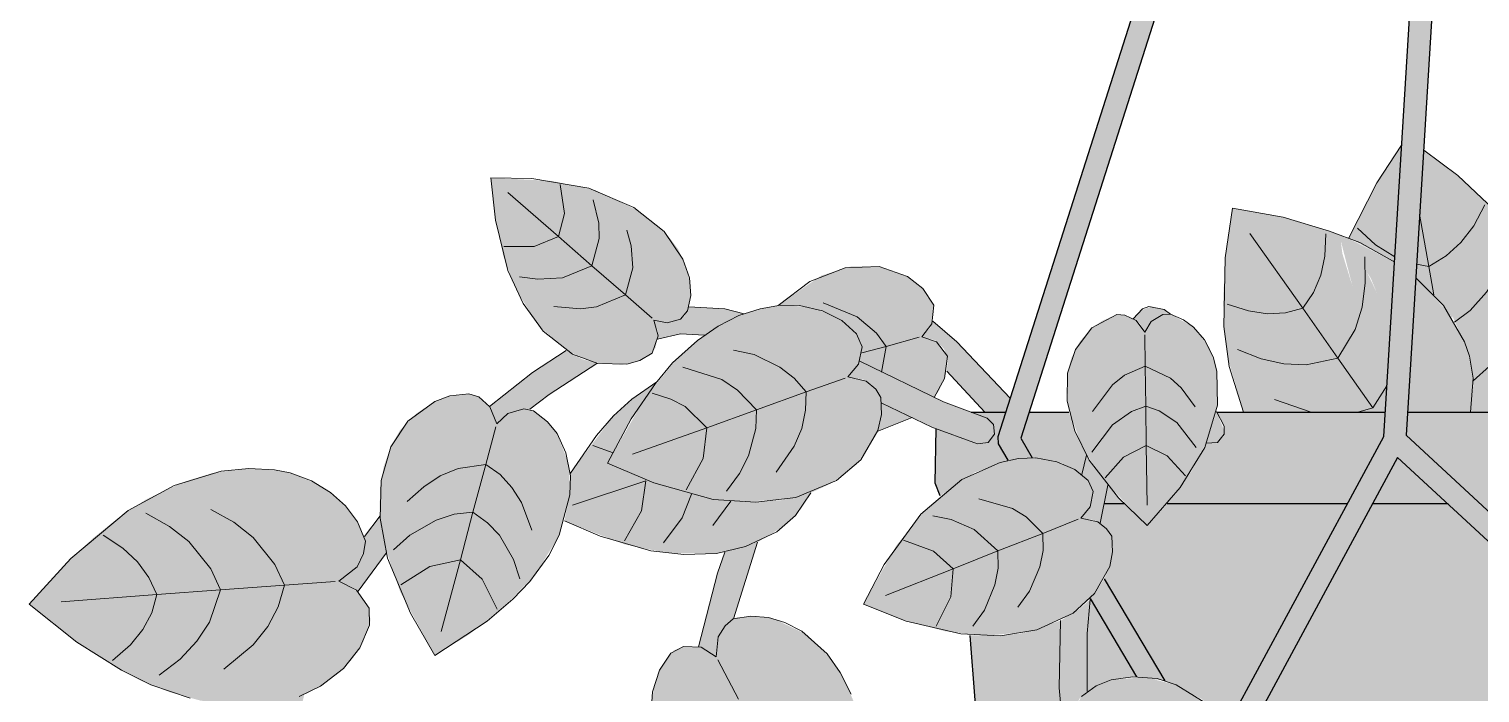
# Model space of a CAD drawing. Header units: millimetres. Extents: x -4 to 8794, y -6642 to 2653.
# Drawn here: x 2882.8 to 3198.6, y -4162.3 to -4017.7 of the extents above; entities that cross this region are included whole.
import ezdxf

# ---------------------------------------------------------------- set-up
doc = ezdxf.new("R2010")
doc.units = ezdxf.units.MM
for name, color, linetype, lineweight, true_color in [('VEG-HOJAS', 117, 'Continuous', 18, 0x2e5e38), ('VEG-MACETA', 25, 'Continuous', 25, 0x745440), ('VEG-NERVIOS', 115, 'Continuous', 9, 0x528c5c)]:
    doc.layers.add(name, color=color, linetype=linetype, lineweight=lineweight, true_color=true_color)
doc.layers.add('VEG-RELLENO', color=253, linetype='Continuous', true_color=0x96c896)

# ---------------------------------------------------------------- blocks, each defined once
blk = doc.blocks.new('VEG_Pothos_colgante_ALZADO')
at = {"layer": 'VEG-RELLENO', "true_color": 0xeadcc2}
h = blk.add_hatch(color=254, dxfattribs=at)
h.dxf.hatch_style = 1
h.paths.add_polyline_path([(-2.4, -761), (-43.8, -719.5), (-41.4, -718.9), (-42.7, -713.9), (0, -756.6), (5.8, -750.8), (3.2, -760.2), (2.4, -761), (2.4, -790), (-2.4, -790)])
h.paths.add_polyline_path([(-28.3, -787.4), (-31.6, -783.4), (-36.1, -779.4), (-55.2, -721.9), (-50.4, -721.2)])
h.paths.add_polyline_path([(-86.2, -660.6), (-83.2, -656.3), (-70, -678.5), (-76.1, -677.6)])
h.paths.add_polyline_path([(-106.1, -627.2), (-106.3, -625.3), (-5.5, -309.3), (-3.4, -311.1), (0, -312), (3.4, -311.1), (5.5, -309.3), (104.9, -620.9), (102.4, -622.5), (102.2, -625), (103.7, -626.7), (106.3, -626.8), (74.1, -681), (72.8, -681.9), (72.8, -673.7), (101.4, -625.7), (1.6, -312.9), (-17.5, -625), (45, -682.9), (46.2, -685.8), (47.5, -685.2), (55.9, -693), (53.7, -697.4), (-19.4, -629.9), (-52.8, -691.7), (-56.1, -687.7), (-22.4, -625.3), (-3.6, -319.1), (-101.4, -625.7), (-98.9, -630), (-104.1, -630.5)])
h.paths.add_polyline_path([(-2.4, -31.7), (2.4, -31.7), (2.4, -288.6), (0, -288), (-2.4, -288.6)])
h.paths.add_polyline_path([(56, -719.5), (51.9, -716.8), (53.3, -712.6), (54.5, -716)])
h.paths.add_polyline_path([(33.5, -787.1), (30.7, -792.3), (29.2, -792.3), (28.1, -791.5), (27.7, -789.2), (35.1, -767.3), (40.5, -766.2)])
h.paths.add_polyline_path([(48, -715.4), (41.9, -714.7), (52.4, -704.2), (52.8, -710.6)])
h.paths.add_polyline_path([(66.5, -684.4), (66.1, -688.1), (64.4, -687.9)])
at = {"layer": 'VEG-RELLENO', "true_color": 0x6ca364}
h = blk.add_hatch(color=83, dxfattribs=at)
h.dxf.hatch_style = 1
h.paths.add_polyline_path([(-13.7, -563), (-4.7, -569.9), (4.1, -578.3), (8.6, -583.7), (13.4, -591.6), (16.6, -599.5), (18, -607.5), (17.7, -614.7), (16.2, -620), (-3.5, -620), (-2.9, -614.2), (-3.8, -607.4), (-2.9, -598.9), (-2.9, -589.8), (-3.9, -581.9), (-5.4, -576.7), (-7.3, -585.6), (-7.5, -599.6), (-10.7, -595.3), (-15.4, -590.8)])
h.paths.add_polyline_path([(-30, -582.1), (-23.9, -570.1), (-18.5, -561.9), (-20, -587.4)])
at = {"layer": 'VEG-RELLENO', "true_color": 0x64985d}
h = blk.add_hatch(color=83, dxfattribs=at)
h.dxf.hatch_style = 1
h.paths.add_polyline_path([(-216.7, -569), (-203.4, -569.7), (-194, -571.7), (-184.4, -576.3), (-178.1, -581.7), (-175.9, -584.6), (-174.1, -588.8), (-173.2, -592.7), (-173.3, -595.5), (-174.2, -598.6), (-175.4, -599.8), (-178.3, -600.6), (-181.2, -600), (-180.3, -603.4), (-180.9, -606.1), (-182.1, -607.6), (-185.2, -609.1), (-188.1, -609.7), (-194.5, -609.2), (-200, -606.7), (-206.2, -601.3), (-211.1, -593.6), (-214, -586), (-215.9, -576.9)])
h.paths.add_polyline_path([(-193.6, -597.9), (-196.3, -592.4), (-199.8, -587.4), (-203.9, -582.9), (-208.7, -578.9), (-206, -584.5), (-202.5, -589.5), (-198.4, -594)], flags=0)
at = {"layer": 'VEG-RELLENO', "true_color": 0x6ca364}
h = blk.add_hatch(color=83, dxfattribs=at)
h.dxf.hatch_style = 1
h.paths.add_polyline_path([(-55.3, -575.6), (-44.3, -577.6), (-36.4, -579.9), (-34.2, -580.6), (-31.9, -581.4), (-31.4, -585.5), (-29.2, -592.6), (-25.8, -600.5), (-21.3, -607.9), (-22, -620), (-52.9, -620), (-56.4, -608), (-57.2, -601.4), (-57.3, -594.5), (-56.7, -584.7)])
h.paths.add_polyline_path([(-30.9, -581.8), (-20, -587.4), (-20.9, -601.3), (-25.2, -590.9)])
h.paths.add_polyline_path([(-15.4, -590.8), (-8.3, -598.4), (-4.2, -606.3), (-2.9, -612.6), (-3.5, -620), (-17.2, -620)])
at = {"layer": 'VEG-RELLENO', "true_color": 0xced696}
h = blk.add_hatch(color=71, dxfattribs=at)
h.dxf.hatch_style = 1
h.paths.add_polyline_path([(-7.5, -599), (-7.3, -585.6), (-5.4, -576.7), (-3.9, -581.9), (-2.9, -589.8), (-2.9, -598.9), (-3.8, -607.4)])
h = blk.add_hatch(color=71, dxfattribs=at)
h.dxf.hatch_style = 1
h.paths.add_polyline_path([(-193.6, -597.9), (-202.5, -589.5), (-206, -584.5), (-208.7, -578.9), (-203.9, -582.9), (-199.8, -587.4), (-196.3, -592.4)])
h = blk.add_hatch(color=71, dxfattribs=at)
h.dxf.hatch_style = 1
h.paths.add_polyline_path([(-21.3, -607.9), (-25.8, -600.5), (-29.2, -592.6), (-32.1, -581.3), (-30.5, -582.2), (-27.1, -587.3), (-21.7, -598.7), (-20.9, -601.3)])
at = {"layer": 'VEG-RELLENO', "true_color": 0x669c5f}
h = blk.add_hatch(color=83, dxfattribs=at)
h.dxf.hatch_style = 1
h.paths.add_polyline_path([(-154.2, -596.8), (-144.8, -590.3), (-138.3, -588.3), (-132.2, -588.3), (-126, -590.5), (-122.7, -593.1), (-120.3, -596.7), (-120.7, -600.8), (-122.9, -603.6), (-119.7, -604.7), (-117.3, -607.8), (-117.7, -611.8), (-119.2, -615.4), (-120.2, -616.8), (-136.4, -608.9), (-136, -605.1), (-137.2, -602.9), (-134.7, -600.1), (-138.7, -601.4), (-142.3, -598.9), (-145.7, -597.6), (-149.5, -596.8)])
h.paths.add_polyline_path([(-125, -621.2), (-132.6, -624.2), (-131.6, -618.1)])
at = {"layer": 'VEG-RELLENO', "true_color": 0x63975c}
h = blk.add_hatch(color=83, dxfattribs=at)
h.dxf.hatch_style = 1
h.paths.add_polyline_path([(-191.3, -631.1), (-183.2, -617), (-175.9, -608), (-170.2, -603.3), (-165.8, -600.5), (-161.2, -598.5), (-156.6, -597.2), (-152.3, -596.7), (-146.9, -597.3), (-142.3, -598.9), (-139.3, -600.8), (-136.6, -603.7), (-135.9, -605.8), (-136.7, -609.6), (-139, -612.3), (-135, -613.3), (-132.4, -615.5), (-131.6, -617.6), (-131.8, -621.7), (-132.9, -625.1), (-137.1, -631.4), (-142.8, -635.6), (-147.1, -637.6), (-151.9, -638.9), (-162.7, -639.6), (-172.2, -638.1), (-182.7, -634.9)])
h.paths.add_polyline_path([(-152.7, -611.4), (-160, -611.2), (-167.1, -612.2), (-174.1, -614), (-180.8, -616.9), (-173.5, -617.1), (-166.4, -616.1), (-159.4, -614.3)], flags=0)
at = {"layer": 'VEG-RELLENO', "true_color": 0x87a96a}
h = blk.add_hatch(color=63, dxfattribs=at)
h.dxf.hatch_style = 1
h.paths.add_polyline_path([(-120.7, -623.3), (-131.6, -618.1), (-132.4, -615.5), (-135.4, -613), (-139, -612.3), (-136.4, -608.9), (-118.2, -617.8), (-108.7, -621.3), (-107.4, -622.5), (-107, -624.2), (-108, -626.2), (-110.2, -627)])
h.paths.add_polyline_path([(-175.4, -603), (-180.4, -604.1), (-180.3, -602.5), (-181.2, -600), (-178.3, -600.6), (-175.9, -600), (-174.5, -599.1), (-173.6, -597.1), (-165.8, -597.5), (-161.6, -598.6), (-170.2, -603.3)])
h.paths.add_polyline_path([(-204, -616.2), (-208.2, -619.4), (-210.1, -619.4), (-213, -620.3), (-215.4, -622.6), (-217, -618.8), (-207.6, -611.4), (-200.3, -606.6), (-196.8, -608.5), (-193.6, -609.4)])
h.paths.add_polyline_path([(-239.5, -650.7), (-245.6, -659), (-249.8, -656.8), (-245.8, -653.7), (-244.1, -649.9), (-244.2, -647.1), (-240.8, -642.6)])
h.paths.add_polyline_path([(-258.8, -687.9), (-261.9, -690.1), (-263, -692.3), (-263.3, -695.9), (-261.8, -699.8), (-266.5, -699.5), (-265.9, -691.8), (-263.9, -683.3), (-257.3, -681.5)])
h.paths.add_polyline_path([(-258.2, -733.7), (-254.6, -752.2), (-258.8, -754.1), (-259, -749.1), (-260.4, -746.2), (-262.4, -744.3), (-265, -728.7)])
h.paths.add_polyline_path([(-248.1, -783.2), (-245, -798.1), (-247, -801.2), (-247.1, -803.7), (-246.1, -807.2), (-243.2, -810.3), (-247.8, -811.5), (-253, -789.5)])
h.paths.add_polyline_path([(-234, -835.5), (-227.2, -856.7), (-231.8, -857.8), (-231, -854.4), (-231.7, -851.1), (-233.4, -848.3), (-236.7, -846.7), (-241.6, -831.7)])
h.paths.add_polyline_path([(-219.9, -885.6), (-218, -899.6), (-217.8, -905.5), (-220, -910.1), (-219.5, -914), (-223.7, -912.7), (-224, -900.2), (-225.9, -886.1), (-221.3, -879.1)])
h.paths.add_polyline_path([(-221.9, -948.3), (-224.5, -962.7), (-228.8, -963.6), (-227.8, -959.6), (-229.2, -954.9), (-227.1, -943.1)])
h.paths.add_polyline_path([(-228.7, -1003.6), (-230.1, -1005.7), (-230.9, -1008.6), (-230, -1013.2), (-234.3, -1012.3), (-234.7, -1000.5), (-228.8, -996.7)])
h.paths.add_polyline_path([(-220, -1055.5), (-223.9, -1058), (-224.3, -1053.5), (-226.2, -1050.2), (-220.7, -1052.9)])
h.paths.add_polyline_path([(-214.3, -1096.8), (-211.5, -1093.1), (-211.1, -1095.9), (-209.3, -1098.5), (-213.6, -1099.1)])
h = blk.add_hatch(color=63, dxfattribs=at)
h.dxf.hatch_style = 1
h.paths.add_polyline_path([(-84.1, -644.2), (-85.5, -643.5), (-88.3, -643.1), (-86.3, -640.6), (-85.6, -637.9), (-86.2, -635.5), (-88.1, -633.6), (-87.1, -629.4), (-82.4, -635.9)])
h.paths.add_polyline_path([(-86.9, -668.2), (-86.9, -680.8), (-88.7, -682.5), (-89.4, -685.2), (-89.1, -688.1), (-87.7, -690.7), (-92, -691.1), (-93, -680), (-92.7, -665.4), (-88.9, -663.1), (-86.3, -660.8)])
h.paths.add_polyline_path([(-78.1, -729.5), (-81.7, -732), (-82.5, -727.9), (-85.5, -724.3), (-87.4, -716.2), (-80.4, -719.9)])
h.paths.add_polyline_path([(-69.6, -763.4), (-66.6, -777.2), (-67.6, -779), (-68.1, -782.8), (-66.4, -787.2), (-70.8, -787.2), (-74.3, -769.7)])
h.paths.add_polyline_path([(-59.6, -823), (-57.4, -841.2), (-61.5, -842.6), (-61.3, -838.4), (-62.7, -835.3), (-64.3, -833.9), (-66.1, -819.5)])
h.paths.add_polyline_path([(-54.8, -868.3), (-53.2, -890.1), (-55.4, -892.5), (-55.9, -895.5), (-55.6, -897.9), (-54, -900.9), (-58.5, -901.1), (-60.3, -874)])
h.paths.add_polyline_path([(-52.1, -940.8), (-56.3, -942), (-55.6, -938.2), (-56.5, -934.9), (-58, -933), (-57.9, -926.3), (-52, -931.1)])
h.paths.add_polyline_path([(-52.6, -971.3), (-52.8, -988.2), (-54.2, -989.9), (-55.3, -993.6), (-54.4, -998.3), (-58.8, -997.4), (-58.7, -976.2)])
h.paths.add_polyline_path([(-50.9, -1035), (-49.4, -1053.2), (-53.8, -1053.8), (-52.8, -1049.6), (-54.1, -1045.6), (-56.2, -1043.8), (-57.3, -1030.4)])
h.paths.add_polyline_path([(-47.3, -1075.8), (-45, -1101.3), (-46.4, -1103.9), (-47, -1106.9), (-45.9, -1111.2), (-50.4, -1110.1), (-52.8, -1081.6)])
h.paths.add_polyline_path([(-42, -1158.8), (-45.9, -1160.5), (-45.9, -1156.7), (-48.2, -1152.6), (-48.4, -1146.2), (-42.3, -1150.6)])
h.paths.add_polyline_path([(-40.6, -1202.4), (-42.6, -1204.5), (-43.3, -1206.5), (-43.2, -1209.5), (-42, -1212.3), (-46.3, -1212.3), (-46.8, -1196.5), (-40.9, -1191.4)])
h.paths.add_polyline_path([(-75.3, -597.9), (-72.9, -597), (-70.2, -597.7), (-68.8, -598.7), (-70.5, -598.8), (-72.7, -600), (-74.4, -602.6), (-75.6, -600.6), (-76.9, -599.7)])
h.paths.add_polyline_path([(-58.8, -619.9), (-57, -624.3), (-57.7, -625.9), (-59.1, -626.9), (-61, -626.8)])
at = {"layer": 'VEG-RELLENO', "true_color": 0x6ca364}
h = blk.add_hatch(color=83, dxfattribs=at)
h.dxf.hatch_style = 1
h.paths.add_polyline_path([(-73.9, -644.7), (-82.8, -635.4), (-87.9, -628), (-91.1, -618.9), (-91.2, -611.5), (-90.4, -608.3), (-88.5, -604.6), (-85.9, -601.7), (-83.6, -600.1), (-80.5, -598.8), (-78.7, -598.9), (-75.9, -600.3), (-74.4, -602.6), (-72.7, -600), (-70.5, -598.8), (-68.8, -598.7), (-63.8, -601.5), (-60.3, -606), (-58.7, -611.1), (-58.6, -618.5), (-60.8, -626.3), (-65, -634), (-69.1, -639.5)])
h.paths.add_polyline_path([(-77.7, -612.2), (-79.5, -617.4), (-80.4, -622.8), (-80.8, -628.2), (-80.2, -633.7), (-78.4, -628.5), (-77.4, -623.1), (-77.1, -617.7)], flags=0)
at = {"layer": 'VEG-RELLENO', "true_color": 0x87a96a}
h = blk.add_hatch(color=63, dxfattribs=at)
h.dxf.hatch_style = 1
h.paths.add_polyline_path([(-109.2, -620), (-117.5, -611.1), (-117.2, -608.4), (-118.1, -606.2), (-120, -604.4), (-122.9, -603.6), (-121.1, -601.7), (-120.5, -600.2), (-115.3, -604.7), (-103.7, -617), (-104.6, -620)])
h.paths.add_polyline_path([(-158.7, -648.3), (-163.9, -665), (-165.7, -666.5), (-167.4, -669.4), (-167.7, -673.3), (-171.5, -671.1), (-167.4, -655.1), (-165.8, -650.5)])
h.paths.add_polyline_path([(-166.1, -717.8), (-170.4, -719.2), (-169.9, -715), (-171.2, -711.4), (-173, -709.2), (-173.3, -705.8), (-166.6, -712.2)])
h.paths.add_polyline_path([(-161.8, -746.1), (-160.1, -756), (-162, -758.6), (-162.2, -761.5), (-161.8, -763.9), (-159.9, -766.6), (-164.4, -767.2), (-166.9, -752)])
h.paths.add_polyline_path([(-154.5, -794), (-151.8, -812.2), (-156.2, -813.9), (-155.9, -809.3), (-157.5, -805.4), (-159.3, -803.3), (-161.1, -789.6)])
h.paths.add_polyline_path([(-145.4, -850.7), (-147.1, -852.6), (-147.8, -855.6), (-147.2, -858.8), (-145.4, -861.6), (-149.9, -862.1), (-151.5, -850.8), (-146.3, -844.6)])
h.paths.add_polyline_path([(-142.3, -900.1), (-144.8, -920), (-149.4, -919), (-146.9, -915.7), (-146.1, -912.1), (-146.5, -909.6), (-149, -906.6), (-148.3, -899.8), (-148.2, -883.7), (-142.1, -888.4)])
h.paths.add_polyline_path([(-150.4, -944.5), (-154.1, -957.5), (-156.1, -958.5), (-157.9, -961), (-158.7, -963.3), (-158.5, -966.7), (-162.6, -964.9), (-157.8, -948.4)])
h.paths.add_polyline_path([(-165.5, -997.5), (-170.9, -1024.8), (-175.6, -1023.9), (-173.3, -1020.9), (-172.7, -1018.8), (-172.6, -1014.4), (-174.5, -1011.1), (-169.9, -990.8)])
h.paths.add_polyline_path([(-174.7, -1049.1), (-176.6, -1062.5), (-178.9, -1064.9), (-180.1, -1068.6), (-179.5, -1073), (-183.9, -1071.6), (-181.4, -1053.5)])
h.paths.add_polyline_path([(-187.2, -1150.8), (-189.2, -1168.9), (-191.9, -1170.9), (-193.2, -1174.2), (-193.2, -1177.9), (-191.7, -1181.3), (-196.5, -1181), (-193.7, -1155.3)])
h.paths.add_polyline_path([(-192.2, -1213.8), (-191.9, -1228.5), (-196.4, -1228.5), (-195, -1225.5), (-194.9, -1222.9), (-195.6, -1219.9), (-198.2, -1217.2), (-198.1, -1208.1)])
h.paths.add_polyline_path([(-190.1, -1248.1), (-188.1, -1261.6), (-189.9, -1264.1), (-190.1, -1267.3), (-189.5, -1269.9), (-187.5, -1272.8), (-192.1, -1273.2), (-195.3, -1254)])
h.paths.add_polyline_path([(-180, -1300.7), (-174.9, -1324.1), (-179.4, -1325.2), (-178.5, -1321.7), (-178.8, -1319), (-180.1, -1316.1), (-183.1, -1314.2), (-187.1, -1296.4)])
at = {"layer": 'VEG-RELLENO', "true_color": 0xced696}
h = blk.add_hatch(color=71, dxfattribs=at)
h.dxf.hatch_style = 1
h.paths.add_polyline_path([(-134.7, -600.1), (-137.2, -602.9), (-138.7, -601.4)])
h = blk.add_hatch(color=71, dxfattribs=at)
h.dxf.hatch_style = 1
h.paths.add_polyline_path([(-152.7, -611.4), (-159.4, -614.3), (-166.4, -616.1), (-173.5, -617.1), (-180.8, -616.9), (-174.1, -614), (-167.1, -612.2), (-160, -611.2)])
h = blk.add_hatch(color=71, dxfattribs=at)
h.dxf.hatch_style = 1
h.paths.add_polyline_path([(-77.7, -612.2), (-77.4, -623.1), (-78.4, -628.5), (-80.2, -633.7), (-80.8, -628.2), (-80.4, -622.8), (-79.5, -617.4)])
at = {"layer": 'VEG-RELLENO', "true_color": 0x5e8f58}
h = blk.add_hatch(color=83, dxfattribs=at)
h.dxf.hatch_style = 1
h.paths.add_polyline_path([(-199.4, -633.3), (-190, -620.8), (-186, -617.2), (-180.6, -613.4), (-187, -622.9), (-191.3, -631.1), (-188.7, -632.3), (-191.2, -634.9), (-186.2, -633.4), (-172.2, -638.1), (-162.7, -639.6), (-153.6, -639.2), (-147.1, -637.6), (-149.6, -641.5), (-152.3, -644.4), (-158.4, -648.2), (-162.8, -649.8), (-167.6, -650.8), (-178.3, -650.7), (-187.6, -648.8), (-200.7, -643.7), (-199.5, -638)])
at = {"layer": 'VEG-RELLENO', "true_color": 0x689e60}
h = blk.add_hatch(color=83, dxfattribs=at)
h.dxf.hatch_style = 1
h.paths.add_polyline_path([(-228.9, -673), (-236.5, -659), (-240, -648.4), (-240.9, -641.4), (-240.8, -636.4), (-240, -631.8), (-238.5, -627.6), (-236.5, -624), (-232.9, -620.3), (-228.9, -617.7), (-225.6, -616.5), (-221.5, -616), (-219.3, -616.7), (-216.5, -619.3), (-215.4, -622.6), (-212.5, -620), (-209.5, -619.3), (-207.4, -619.7), (-204.4, -622.1), (-202.3, -624.7), (-199.7, -631.4), (-199.5, -638), (-201.8, -646.8), (-207.1, -655.5), (-214.7, -663.2), (-221.4, -668.4)])
h.paths.add_polyline_path([(-222.8, -632.9), (-225.7, -639.1), (-227.5, -645.6), (-228.5, -652.3), (-228.4, -659.2), (-225.6, -652.9), (-223.8, -646.4), (-222.8, -639.8)], flags=0)
at = {"layer": 'VEG-RELLENO', "true_color": 0xd0845f}
h = blk.add_hatch(color=33, dxfattribs=at)
h.dxf.hatch_style = 1
h.paths.add_polyline_path([(120, -635.5), (118.5, -638.5), (116, -639.9), (98.5, -640), (106.3, -626.7), (118.8, -621.8), (120, -624.5)])
h.paths.add_polyline_path([(67.9, -640), (61.8, -620), (99.6, -620), (101.4, -625.7), (92.9, -640)])
h.paths.add_polyline_path([(-1.3, -640), (-17.5, -625), (-17.2, -620), (29.2, -620), (27.4, -622.5), (27, -624.2), (27.8, -626), (29.9, -627), (32.2, -626), (36.3, -620), (55.3, -620), (60.8, -636.5), (55.1, -636.8), (48.9, -640)])
h.paths.add_polyline_path([(-24.8, -640), (-19.4, -629.9), (-8.4, -640)])
h.paths.add_polyline_path([(-69.5, -640), (-64.1, -632.7), (-61, -626.8), (-58.8, -626.8), (-57.3, -625.4), (-57.1, -623.1), (-58.8, -620), (-22, -620), (-22.4, -625.3), (-30.3, -640)])
h.paths.add_polyline_path([(-83.3, -640), (-82.4, -635.9), (-78.8, -640)])
h.paths.add_polyline_path([(-118.9, -638.2), (-120, -635.5), (-119.8, -623.6), (-111, -626.8), (-109.3, -626.9), (-107.3, -625.3), (-107.3, -622.7), (-108.4, -621.4), (-112.2, -620), (-104.6, -620), (-106.4, -626.1), (-104.1, -630.5), (-111.5, -633.2)])
h.paths.add_polyline_path([(-90.9, -620), (-89.6, -624.1), (-87.1, -629.4), (-88.1, -633.6), (-92.5, -631.1), (-98.9, -630), (-101.4, -625.7), (-99.6, -620)])
at = {"layer": 'VEG-RELLENO', "true_color": 0x659a5e}
h = blk.add_hatch(color=83, dxfattribs=at)
h.dxf.hatch_style = 1
h.paths.add_polyline_path([(-135.6, -661.8), (-128.5, -649.1), (-121.9, -641), (-116.8, -636.6), (-112.8, -633.9), (-104.5, -630.6), (-100.6, -630), (-95.7, -630.3), (-91.5, -631.5), (-88.8, -633.1), (-86.2, -635.5), (-85.6, -637.3), (-86.3, -640.6), (-88.3, -643.1), (-84.6, -643.9), (-82.2, -645.8), (-81.4, -647.7), (-81.5, -651.4), (-82.4, -654.6), (-86.1, -660.5), (-91.1, -664.5), (-99.4, -667.8), (-109.3, -668.7), (-117.9, -667.7), (-127.7, -665)])
h.paths.add_polyline_path([(-101.2, -642), (-107.8, -643.3), (-113.9, -645.6), (-119.8, -648.6), (-125.2, -652.5), (-118.6, -651.2), (-112.4, -648.9), (-106.6, -645.9)], flags=0)
at = {"layer": 'VEG-RELLENO', "true_color": 0x679d60}
h = blk.add_hatch(color=83, dxfattribs=at)
h.dxf.hatch_style = 1
h.paths.add_polyline_path([(-317.2, -661.8), (-309.5, -653.2), (-303.2, -647.4), (-297.5, -642.8), (-291.7, -639), (-283.5, -635.2), (-277.4, -633.3), (-271.4, -632.4), (-265.6, -632.4), (-260.4, -633.2), (-254.2, -635.8), (-249.4, -639.3), (-246.5, -642.7), (-244.2, -647.1), (-244.1, -649.9), (-246.2, -654.2), (-249.8, -656.8), (-245.4, -659.3), (-243.2, -662.7), (-242.9, -665.4), (-244.5, -670), (-246.8, -673.7), (-249.9, -676.9), (-253.8, -679.7), (-256.8, -681.3), (-261.8, -682.9), (-267.6, -683.7), (-273.6, -683.7), (-279.9, -682.8), (-286.5, -681), (-292.8, -678.5), (-299.2, -675), (-308.3, -669)])
h.paths.add_polyline_path([(-265.4, -652.8), (-273.8, -649.9), (-282.4, -648.3), (-291.1, -647.7), (-300, -648.6), (-291.6, -651.5), (-283, -653.1), (-274.3, -653.7)], flags=0)
at = {"layer": 'VEG-RELLENO', "true_color": 0xced696}
h = blk.add_hatch(color=71, dxfattribs=at)
h.dxf.hatch_style = 1
h.paths.add_polyline_path([(-222.6, -634.8), (-223.8, -646.4), (-225.6, -652.9), (-228.4, -659.2), (-228.5, -652.3), (-227.5, -645.6), (-225.7, -639.1), (-222.8, -632.9)])
h = blk.add_hatch(color=71, dxfattribs=at)
h.dxf.hatch_style = 1
h.paths.add_polyline_path([(-186.2, -633.4), (-189.3, -634.5), (-191.2, -634.9), (-188.7, -632.3)])
at = {"layer": 'VEG-RELLENO', "true_color": 0xe08e66}
h = blk.add_hatch(color=11, dxfattribs=at)
h.dxf.hatch_style = 1
h.paths.add_polyline_path([(111.9, -640), (112.4, -661.6), (112, -675.6), (110, -690), (105, -707.8), (103.8, -702.5), (101.6, -697), (98.8, -692), (94.3, -686.7), (89.1, -683.1), (83.7, -680.9), (78.2, -680.3), (74.1, -681), (98.5, -640)])
h.paths.add_polyline_path([(90.1, -744.4), (82.5, -757.1), (78.9, -761.4), (75.2, -765), (67.5, -771), (61.1, -775.7), (53.9, -774.9), (50.2, -775.4), (48.1, -776.5), (50.9, -762.3), (56.4, -758.7), (61.3, -754), (63.8, -750), (65.9, -744.6), (66.5, -740.5), (66.1, -735.5), (64.3, -732.4), (60.7, -730.5), (61.7, -727.2), (66.7, -731.8), (73.9, -737)])
h.paths.add_polyline_path([(35.9, -780), (40.5, -766.2), (44.2, -765.1), (42.1, -775.4), (41.8, -780)])
h.paths.add_polyline_path([(2.4, -780), (2.4, -764.8), (11.2, -766.6), (20.9, -767.6), (27.7, -767.9), (35.1, -767.3), (30.8, -780)])
h.paths.add_polyline_path([(-30.8, -780), (-50.4, -721.2), (-43.8, -719.5), (-2.4, -761), (-2.4, -780)])
h.paths.add_polyline_path([(-62.6, -774.6), (-68, -770.7), (-69.6, -763.4), (-66.9, -758.1), (-64.8, -751.3), (-64.4, -745), (-65.5, -739.2), (-67.8, -734.3), (-71.7, -729.9), (-74.1, -729), (-78.1, -729.5), (-80.4, -719.9), (-74.5, -721.6), (-67.2, -722.6), (-55.2, -721.9), (-36.1, -779.4), (-42, -775.6), (-48.2, -773.3), (-55.7, -772.8)])
h.paths.add_polyline_path([(-99, -724.7), (-105.7, -705.9), (-110, -690), (-111.3, -682.7), (-112.4, -668.6), (-105.8, -668.7), (-100.9, -668.1), (-92.7, -665.4), (-93, -680), (-92, -691.1), (-94.7, -692.8), (-96, -694.7), (-96.6, -701.2), (-95.8, -704.7), (-93.7, -709.5), (-91.3, -712.8), (-87.4, -716.2), (-85.5, -724.3), (-88, -723.1), (-91.5, -722.9), (-95.7, -723.5)])
h.paths.add_polyline_path([(52.8, -710.6), (53.3, -712.6), (51.9, -716.8), (48, -715.4)])
h.paths.add_polyline_path([(53.7, -697.4), (52.4, -704.2), (41.9, -714.7), (36.6, -715.3), (31.9, -716.9), (25.4, -720.5), (21, -724.2), (16.9, -728.8), (12, -736), (9.1, -742), (5.8, -750.8), (0, -756.6), (-42.7, -713.9), (-47.8, -700.1), (-52.8, -691.7), (-24.8, -640), (-8.4, -640)])
h.paths.add_polyline_path([(59.8, -688.7), (55.9, -693), (47.5, -685.2), (58.6, -679.8), (66.8, -673.9), (67, -679.9), (66.5, -684.4), (64.4, -687.9)])
h.paths.add_polyline_path([(41.1, -669.3), (45, -682.9), (-1.3, -640), (48.9, -640), (45.3, -643.7), (42.8, -648.3), (41.4, -652.3), (40.5, -658.2), (40.4, -664.4)])
h.paths.add_polyline_path([(67.9, -640), (92.9, -640), (72.8, -673.7), (72.7, -667.4), (76.4, -659.9), (77.4, -655.1), (77.3, -651.6), (76, -646.5), (73.9, -643.2), (71.6, -641.1), (68.2, -640.9)])
h.paths.add_polyline_path([(-69.5, -640), (-30.3, -640), (-56.1, -687.7), (-62.1, -682.4), (-70, -678.5), (-83.2, -656.3), (-82, -653.6), (-81.3, -649.4), (-81.9, -646.4), (-84.1, -644.2), (-83.3, -640), (-78.8, -640), (-73.9, -644.7)])
h.paths.add_polyline_path([(-86.3, -660.8), (-76.1, -677.6), (-81.7, -678.3), (-86.9, -680.8), (-86.9, -668.2)])
at = {"layer": 'VEG-RELLENO', "true_color": 0xced696}
h = blk.add_hatch(color=71, dxfattribs=at)
h.dxf.hatch_style = 1
h.paths.add_polyline_path([(-102.5, -643.2), (-112.4, -648.9), (-118.6, -651.2), (-125.2, -652.5), (-119.8, -648.6), (-113.9, -645.6), (-107.8, -643.3), (-101.2, -642)])
h = blk.add_hatch(color=71, dxfattribs=at)
h.dxf.hatch_style = 1
h.paths.add_polyline_path([(-265.4, -652.8), (-274.3, -653.7), (-283, -653.1), (-291.6, -651.5), (-300, -648.6), (-291.1, -647.7), (-282.4, -648.3), (-273.8, -649.9)])
at = {"layer": 'VEG-RELLENO', "true_color": 0x6ba263}
h = blk.add_hatch(color=83, dxfattribs=at)
h.dxf.hatch_style = 1
h.paths.add_polyline_path([(-140.2, -725.8), (-155.9, -719.1), (-166.2, -712.6), (-172, -707.2), (-175.6, -702.9), (-178.3, -698.4), (-180.4, -693.8), (-181.6, -689.3), (-181.8, -683.6), (-180.9, -678.5), (-179.4, -675.2), (-176.9, -671.9), (-174.8, -671), (-170.9, -671.2), (-167.7, -673.3), (-167.2, -668.9), (-165.2, -665.9), (-163.2, -664.7), (-158.9, -664.4), (-155.1, -665), (-147.8, -668.5), (-142.5, -673.9), (-139.8, -678.2), (-137.7, -683.1), (-135.4, -694.4), (-135.2, -698.3), (-135.2, -700.4), (-135.4, -702.4), (-135.6, -704.6), (-137.4, -716.1)])
h.paths.add_polyline_path([(-135.2, -700.3), (-140.5, -693.9), (-146.3, -688.6), (-151.9, -684.5), (-156, -682.4), (-151.6, -688.8), (-143.3, -696.9), (-135.4, -702.4)], flags=0)
at = {"layer": 'VEG-RELLENO', "true_color": 0x679c5f}
h = blk.add_hatch(color=83, dxfattribs=at)
h.dxf.hatch_style = 1
h.paths.add_polyline_path([(-41.4, -718.9), (-57.5, -722.1), (-69, -722.5), (-76.2, -721.2), (-81.1, -719.7), (-85.5, -717.5), (-89.2, -714.7), (-92.2, -711.7), (-94.9, -707.1), (-96.4, -702.4), (-96.6, -698.8), (-96, -694.7), (-94.7, -692.8), (-91.3, -690.8), (-87.7, -690.7), (-89.4, -687.1), (-89.2, -683.8), (-88.2, -681.9), (-85, -679.6), (-81.7, -678.3), (-74.3, -677.7), (-67.6, -679.4), (-59.6, -684.3), (-52.5, -692.1), (-47, -701.9), (-43.8, -710.1)])
h.paths.add_polyline_path([(-75.4, -694.3), (-71.5, -700.2), (-66.7, -705.3), (-61.4, -709.9), (-55.2, -713.6), (-59.2, -707.6), (-64, -702.5), (-69.3, -698)], flags=0)
at = {"layer": 'VEG-HOJAS'}
for points in [[(-30, -582.1), (-23.9, -570.1), (-18.5, -561.9)], [(-13.7, -563), (-6.3, -568.5), (4.1, -578.3), (8.6, -583.7), (13.4, -591.6), (16.6, -599.5), (18, -607.5), (17.7, -614.7), (16.2, -620)], [(-52.9, -620), (-56, -610.1), (-57.2, -601.4), (-56.9, -586.4), (-55.3, -575.6), (-44.3, -577.6), (-34.2, -580.6), (-27.6, -583.1), (-20, -587.4)], [(-154.2, -596.8), (-147.3, -591.6), (-139.6, -588.6), (-132.2, -588.3), (-126, -590.5), (-122.7, -593.1), (-120.3, -596.7), (-120.7, -600.8), (-122.9, -603.6), (-119.7, -604.7), (-117.3, -607.8), (-118, -612.7), (-120.2, -616.8)], [(-15.4, -590.8), (-9.4, -596.8), (-4.8, -604.7), (-3.7, -607.8), (-2.9, -612.6), (-3.5, -620)], [(-173.6, -597.1), (-165.8, -597.5), (-161.6, -598.6)], [(-76.9, -599.7), (-74.9, -597.5), (-73.5, -597), (-70.2, -597.7), (-68.8, -598.7)], [(-170.2, -603.3), (-175.4, -603), (-180.4, -604.1)], [(-120.5, -600.2), (-115.3, -604.7), (-103.7, -617)], [(-217, -618.8), (-207.6, -611.4), (-200.3, -606.6)], [(-136.4, -608.9), (-118.2, -617.8), (-108.7, -621.3), (-107.3, -622.7), (-107.1, -624.8), (-108.5, -626.6), (-110.8, -626.9), (-120.7, -623.3), (-131.6, -618.1)], [(-193.6, -609.4), (-204, -616.2), (-208.2, -619.4)], [(-109.2, -620), (-117.5, -611.1)], [(-199.4, -633.3), (-193.7, -625.1), (-190, -620.8), (-186, -617.2), (-180.6, -613.4)], [(-125, -621.2), (-132.6, -624.2)], [(-58.8, -619.9), (-57.1, -623.1), (-57.1, -624.8), (-58.6, -626.6), (-61, -626.8)], [(-88.1, -633.6), (-87.1, -629.4)], [(-282.1, -682.3), (-290.7, -679.4), (-297.1, -676.2), (-306.8, -670.1), (-317.2, -661.8), (-308.1, -651.9), (-295.6, -641.4), (-285.6, -636), (-275.4, -632.9), (-269.4, -632.3), (-263.8, -632.6), (-260.4, -633.2), (-255.7, -635), (-251.6, -637.5), (-248.3, -640.4), (-245.7, -643.9), (-244, -648.1), (-244.4, -650.8), (-245.8, -653.7), (-249.8, -656.8), (-245.9, -658.8), (-243.2, -662.7), (-243.1, -666.4), (-245.2, -671.3), (-248.8, -675.8), (-253.8, -679.7), (-258.4, -681.9)], [(-147.1, -637.6), (-150.4, -642.5), (-154.5, -646.1), (-161.3, -649.3), (-167.6, -650.8), (-174.7, -651), (-181.9, -650.2), (-192.9, -647), (-200.7, -643.7)], [(-82.4, -635.9), (-84.1, -644.2)], [(-244.2, -647.1), (-240.8, -642.6)], [(-158.7, -648.3), (-163.9, -665)], [(-239.5, -650.7), (-245.6, -659)], [(-171.5, -671.1), (-167.4, -655.1), (-165.8, -650.5)], [(-86.3, -660.8), (-86.9, -668.2), (-86.9, -680.8)], [(-181.9, -686.4), (-181.5, -680.9), (-180, -676.2), (-177.5, -672.5), (-174.8, -671), (-170.9, -671.2), (-167.7, -673.3), (-167.2, -668.9), (-165.7, -666.5), (-164, -665), (-160.1, -664.4), (-156.3, -664.7), (-152.7, -665.8), (-149, -667.7), (-143.5, -672.6), (-140.7, -676.7), (-138.3, -681.4)], [(-92, -691.1), (-93, -680), (-92.7, -665.4)], [(-88.2, -681.9), (-85, -679.6), (-81.7, -678.3), (-77, -677.6), (-71.7, -678), (-67.6, -679.4), (-59.6, -684.3)]]:
    blk.add_lwpolyline(points, dxfattribs=at)
for points in [[(-216.7, -569), (-207.8, -569.2), (-195.4, -571.3), (-185.6, -575.5), (-179, -580.7), (-174.9, -586.7), (-173.5, -590.8), (-173.2, -594.6), (-173.9, -598), (-175.4, -599.8), (-178.3, -600.6), (-181.2, -600), (-180.3, -603.4), (-181.6, -607.2), (-184.3, -608.8), (-187.1, -609.6), (-193.4, -609.4), (-198.9, -607.4), (-205.3, -602.4), (-209.7, -596.4), (-213, -589.2), (-215.7, -578.2)], [(-191.3, -631.1), (-186.2, -621.5), (-180.9, -613.8), (-177.2, -609.3), (-171.7, -604.4), (-167.2, -601.3), (-162.7, -599), (-158.1, -597.5), (-153.7, -596.7), (-149.5, -596.8), (-144.5, -598), (-140.3, -600.1), (-137.1, -603), (-135.9, -605.8), (-136.7, -609.6), (-139, -612.3), (-135, -613.3), (-132.9, -615), (-131.8, -616.8), (-131.7, -620.5), (-132.5, -624), (-136.2, -630.4), (-141.5, -634.9), (-150.3, -638.6), (-159, -639.6), (-168.3, -639), (-181.2, -635.4)], [(-73.9, -644.7), (-80.1, -638.7), (-86.5, -630.5), (-89.6, -624.1), (-91.3, -617.6), (-91.2, -611.5), (-89.5, -606.4), (-85.9, -601.7), (-80.5, -598.8), (-78.7, -598.9), (-76.3, -600.1), (-74.4, -602.6), (-73, -600.3), (-70.5, -598.8), (-68.8, -598.7), (-66, -599.9), (-63.8, -601.5), (-61.4, -604.3), (-59.5, -608), (-58.7, -611.1), (-58.6, -618.5), (-61.3, -627.7), (-66.7, -636.4)], [(-228.9, -673), (-234.2, -663.8), (-239.2, -651.8), (-240.8, -643.1), (-240.6, -634.9), (-238.5, -627.6), (-234.8, -622), (-228.9, -617.7), (-225.6, -616.5), (-221.5, -616), (-219.3, -616.7), (-216.9, -618.9), (-215.4, -622.6), (-213, -620.3), (-209.5, -619.3), (-207.4, -619.7), (-204.4, -622.1), (-202.3, -624.7), (-200.4, -628.9), (-199.4, -633.9), (-199.5, -638), (-201.8, -646.8), (-204.1, -651.2), (-208.2, -656.9), (-211.9, -660.7), (-217.5, -665.5)], [(-135.6, -661.8), (-131.1, -653.2), (-123.1, -642.2), (-114.2, -634.7), (-105.9, -631), (-101.9, -630.1), (-98.1, -630), (-93.5, -630.8), (-89.6, -632.5), (-86.7, -634.9), (-85.6, -637.3), (-86.3, -640.6), (-88.3, -643.1), (-84.6, -643.9), (-82.7, -645.4), (-81.6, -647), (-81.4, -650.4), (-82, -653.6), (-85.3, -659.5), (-90, -663.8), (-97.9, -667.4), (-105.8, -668.7), (-114.4, -668.3), (-126.3, -665.5)]]:
    blk.add_lwpolyline(points, close=True, dxfattribs=at)
at = {"layer": 'VEG-MACETA'}
for points in [[(-104.1, -630.5), (-106.2, -626.9), (-106.3, -625.3), (-5.5, -309.3)], [(72.8, -673.7), (101.4, -625.7), (1.6, -312.9), (-17.5, -625), (45, -682.9)], [(-56.1, -687.7), (-22.4, -625.3), (-3.6, -319.1), (-101.4, -625.7), (-98.9, -630)], [(-112.2, -620), (-104.6, -620)], [(-99.6, -620), (-90.9, -620)], [(-58.8, -620), (-22, -620)], [(-17.2, -620), (29.2, -620)], [(-118.9, -638.2), (-120, -635.5), (-119.8, -623.6)], [(53.7, -697.4), (-19.4, -629.9), (-52.8, -691.7)], [(-78.8, -640), (-83.3, -640)], [(-30.3, -640), (-69.5, -640)], [(-8.4, -640), (-24.8, -640)], [(-83.2, -656.3), (-70, -678.5)], [(-76.1, -677.6), (-86.2, -660.6)], [(-99, -724.7), (-105.7, -705.9), (-110, -690), (-111.3, -682.7), (-112.4, -668.6)]]:
    blk.add_lwpolyline(points, dxfattribs=at)
at = {"layer": 'VEG-NERVIOS'}
for points in [[(-202, -581.8), (-200.7, -576.8), (-201.6, -570.5)], [(-202, -581.8), (-213, -572.2)], [(-194.7, -588.2), (-193.1, -582.2), (-193.2, -578.9), (-194.4, -573.8)], [(-12.6, -588.3), (-14.6, -576.9)], [(-12.6, -588.3), (-8.8, -586), (-5.6, -583.1), (-2.8, -579.5), (-0.4, -574.9)], [(-187.4, -594.5), (-185.8, -588.6), (-186.2, -583.8), (-187.1, -580.4)], [(-20, -586.2), (-24.2, -583.6), (-28.1, -580)], [(-202, -581.8), (-207.3, -584), (-213.9, -584)], [(-194.7, -588.2), (-202, -581.8)], [(-40, -597.4), (-51.5, -581.1)], [(-40, -597.4), (-37.7, -594), (-36.1, -590.2), (-35.2, -586.1), (-35, -581.2)], [(-7, -600.4), (-3.6, -597.9), (0, -593.9), (3, -589.2), (5.5, -583.6)], [(-32.4, -608.3), (-28.6, -602), (-27.1, -597.2), (-26.4, -591.9), (-26.5, -586.2)], [(-194.7, -588.2), (-201.1, -590.8), (-206.5, -591.1), (-210.5, -590.6)], [(-187.4, -594.5), (-194.7, -588.2)], [(-12.6, -588.3), (-15.3, -587.8)], [(-11.5, -594.5), (-12.6, -588.3)], [(-187.4, -594.5), (-193.7, -597.1), (-197.2, -597.5), (-203, -597)], [(-181.6, -599.6), (-187.4, -594.5)], [(-130.7, -605.7), (-132.8, -602.8), (-137, -599.3), (-144.4, -596.2)], [(-40, -597.4), (-43.8, -598.4), (-47.7, -598.6), (-51.8, -598), (-56.5, -596.5)], [(-32.4, -608.3), (-40, -597.4)], [(-2.9, -613.2), (0.6, -610), (3.9, -605.7), (7.7, -597.8)], [(-130.7, -605.7), (-136, -607.1)], [(-130.7, -605.7), (-131.7, -611.3)], [(-123.5, -603.7), (-130.7, -605.7)], [(-74.4, -603.2), (-74.3, -610)], [(-148.1, -615.6), (-150.7, -612.6), (-153.8, -610.2), (-159.4, -607.5), (-163.9, -606.5)], [(-32.4, -608.3), (-39.3, -609.7), (-44.1, -609.5), (-49.1, -608.4), (-54.2, -606.4)], [(-24.8, -619.1), (-32.4, -608.3)], [(-158.9, -619.5), (-163, -615.2), (-166.4, -612.9), (-174.9, -610.2)], [(-74.3, -610), (-78.8, -612), (-81.4, -614.1), (-85.8, -619.9)], [(-74.3, -610), (-74.2, -618.7)], [(-74.3, -610), (-68.8, -612.6), (-66.5, -614.7), (-63.4, -618.9)], [(-148.1, -615.6), (-158.9, -619.5)], [(-148.1, -615.6), (-148.2, -619.6), (-149, -623.6), (-150.7, -627.4), (-154.6, -633.1)], [(-139.6, -612.6), (-148.1, -615.6)], [(-24.8, -619.1), (-21.7, -614.3)], [(-169.7, -623.4), (-174.4, -618.8), (-177.5, -617.2), (-181.6, -615.9)], [(-74.2, -618.7), (-77.3, -619.9), (-81.4, -622.8), (-85.9, -628.7)], [(-74.2, -618.7), (-74.1, -627.3)], [(-74.2, -618.7), (-71.3, -619.7), (-67.4, -622.3), (-63.2, -627.7)], [(-38.2, -620), (-46.2, -617.3)], [(-158.9, -619.5), (-169.7, -623.4)], [(-158.9, -619.5), (-159, -623.6), (-160.6, -629.5), (-162.6, -633.4), (-165.4, -637.2)], [(-24.8, -619.1), (-28, -620)], [(-215.6, -623.2), (-217.8, -631.4)], [(-169.7, -623.4), (-185.9, -629.2)], [(-169.7, -623.4), (-170.5, -630.1), (-174.2, -636.9)], [(-190.1, -628.9), (-194.5, -627.3)], [(-74.1, -627.3), (-79, -629.8), (-83, -634.3)], [(-74.1, -627.3), (-73.9, -640.3)], [(-74.1, -627.3), (-69.5, -629.5), (-65.5, -633.9)], [(-217.8, -631.4), (-223.8, -632.3), (-227.7, -633.9), (-231.3, -636.3), (-234.9, -639.5)], [(-217.8, -631.4), (-220.6, -641.8)], [(-217.8, -631.4), (-214.7, -633.6), (-212.1, -636.4), (-210, -639.7), (-207.8, -645.7)], [(-183, -635), (-198.9, -640.3)], [(-183, -635), (-183.9, -641.5), (-187.6, -648)], [(-173, -637.9), (-175.1, -643), (-179.1, -648.5)], [(-164.5, -639.4), (-168.4, -644.7)], [(-96.6, -646.4), (-100.2, -642.8), (-103.2, -641), (-110.5, -638.9)], [(-275.5, -658.7), (-277.6, -654.1), (-282.4, -648.2), (-286.6, -644.9), (-291.8, -642)], [(-261.6, -657.7), (-263.7, -653.2), (-268.4, -647.3), (-272.6, -644), (-277.6, -641.2)], [(-220.6, -641.8), (-224.7, -642.2), (-228.6, -643.5), (-234.3, -646.8), (-237.9, -650)], [(-220.6, -641.8), (-223.3, -652.2)], [(-220.6, -641.8), (-217.4, -644.1), (-214.8, -646.8), (-211.8, -652.1), (-210.4, -656.3)], [(-106.4, -650.2), (-111.5, -645.6), (-116.5, -643.4), (-120.5, -642.6)], [(-88.9, -643.3), (-96.6, -646.4)], [(-289.4, -659.7), (-291.1, -656), (-293.6, -652.6), (-296.8, -649.6), (-301.1, -646.8)], [(-96.6, -646.4), (-106.4, -650.2)], [(-96.6, -646.4), (-96.5, -650.1), (-97.2, -653.7), (-99.5, -659), (-102, -662.5)], [(-116.1, -654.1), (-120.4, -650.3), (-126.9, -647.9)], [(-106.4, -650.2), (-116.1, -654.1)], [(-106.4, -650.2), (-106.3, -654), (-107, -657.6), (-109.3, -663.1), (-111.8, -666.6)], [(-223.3, -652.2), (-230, -653.6), (-236.3, -657.6)], [(-223.3, -652.2), (-227.5, -667.8)], [(-223.3, -652.2), (-218.6, -656.4), (-215.3, -662.9)], [(-116.1, -654.1), (-130.8, -659.9)], [(-116.1, -654.1), (-116.6, -660.2), (-119.8, -666.6)], [(-289.4, -659.7), (-310.2, -661.3)], [(-289.4, -659.7), (-290.5, -663.7), (-292.4, -667.3), (-295.1, -670.7), (-299, -674.1)], [(-275.5, -658.7), (-289.4, -659.7)], [(-275.5, -658.7), (-277.9, -665.7), (-280.7, -669.9), (-284.3, -673.8), (-288.9, -677.3)], [(-261.6, -657.7), (-275.5, -658.7)], [(-261.6, -657.7), (-263, -662.4), (-265.2, -666.7), (-268.4, -670.7), (-274.8, -676)], [(-250.6, -656.9), (-261.6, -657.7)], [(-167.3, -673.9), (-162.8, -682.5)]]:
    blk.add_lwpolyline(points, dxfattribs=at)

msp = doc.modelspace()

# ---------------------------------------------------------------- block references
msp.add_blockref('VEG_Pothos_colgante_ALZADO', (3200, -3481.12))

doc.saveas('drawing.dxf')
